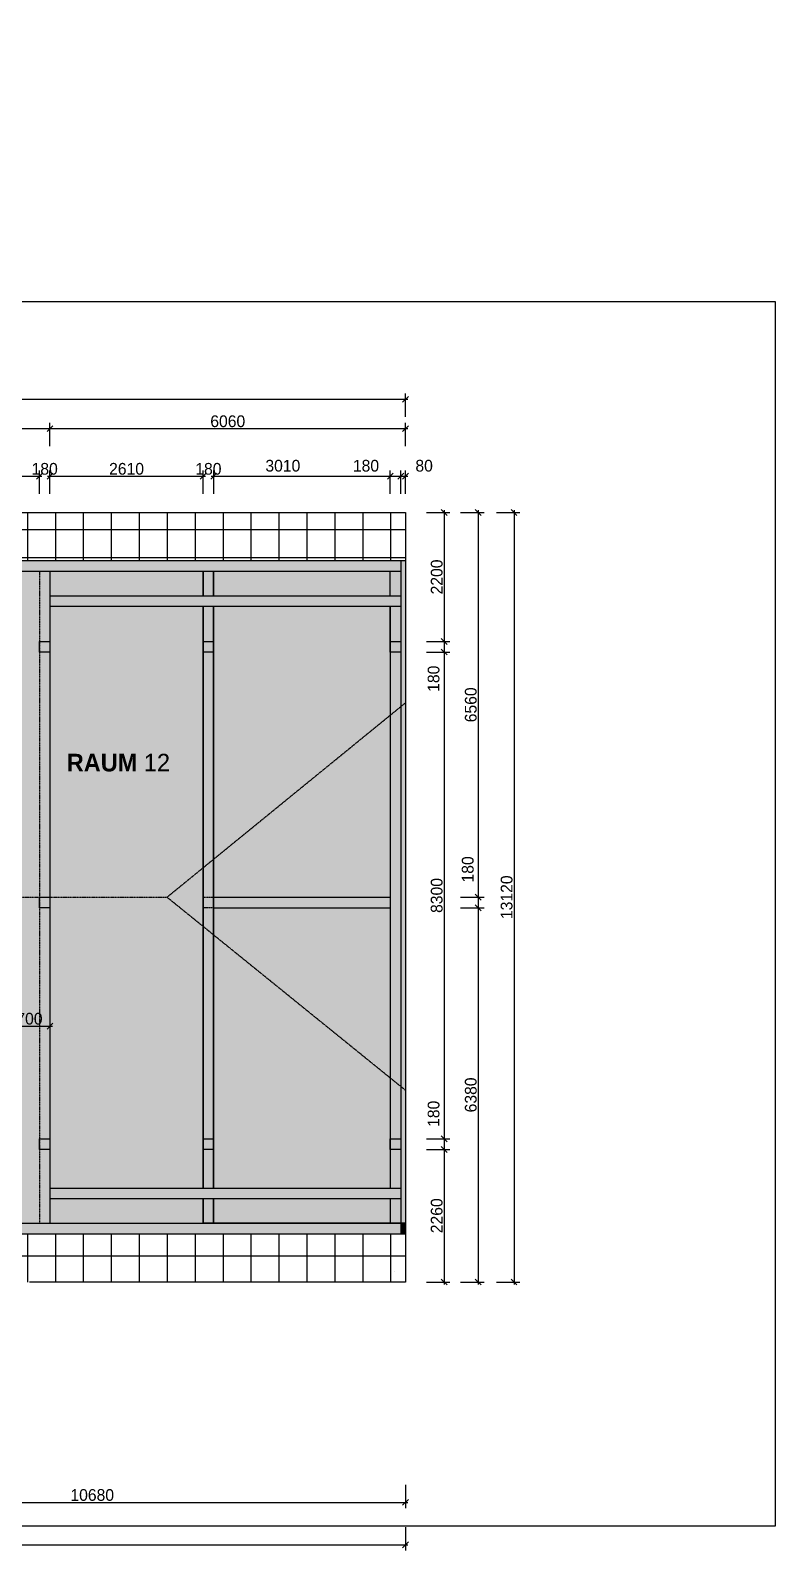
# Model space of a CAD drawing. Header units: metres. Extents: x 2773 to 296211, y -82189 to 61223.
# Drawn here: x 70054 to 82756, y -31693 to -5778 of the extents above; entities that cross this region are included whole.
import ezdxf

# ---------------------------------------------------------------- set-up
doc = ezdxf.new("R2010")
doc.units = ezdxf.units.M
doc.header["$LTSCALE"] = 0.5
doc.header["$PDMODE"] = 3
doc.linetypes.add('DASHED2', pattern=[9.525, 6.35, -3.175])
doc.layers.add('-help', color=4, linetype='Continuous', plot=False)
doc.layers.add('KON_HL', color=4, linetype='Continuous', plot=False)
for name, color, linetype in [('KON_025', 1, 'Continuous'), ('KON_050', 5, 'Continuous'), ('KON_MASS', 1, 'Continuous'), ('KON_SCHRAFF', 1, 'Continuous'), ('KON_STRICHLINIE', 1, 'DASHED2'), ('KON_TEXT', 1, 'Continuous')]:
    doc.layers.add(name, color=color, linetype=linetype)
doc.styles.add('Arial Narrow 3 skalliert', font='ARIALN.TTF', dxfattribs={"height": 3})
doc.styles.add('Century_Gothic', font='GOTHIC.TTF')
doc.dimstyles.new('M - 20 - HTL HALLSTATT$0', dxfattribs={"dimscale": 200, "dimtxt": 1.5, "dimasz": 0.5, "dimexe": 0.5, "dimexo": 0.2, "dimgap": 0.1, "dimtad": 1, "dimdec": 1, "dimdsep": 46, "dimtxsty": 'Century_Gothic', "dimblk": 'OBLIQUE', "dimcen": 0, "dimdle": 0.2, "dimclrd": 256, "dimclre": 256, "dimclrt": 256, "dimadec": 1, "dimazin": 0, "dimtfac": 1, "dimtdec": 1, "dimtix": 1, "dimtofl": 0, "dimtmove": 2, "dimatfit": 3, "dimldrblk": 'DOT', "dimfxl": 1.5, "dimfxlon": 1, "dimlwd": -1, "dimlwe": -1, "dimarcsym": 0})

# ---------------------------------------------------------------- blocks, each defined once
blk = doc.blocks.new('_Oblique')
at = {"color": 0, "linetype": 'ByBlock', "lineweight": -2}
blk.add_line((-0.5, -0.5), (0.5, 0.5), dxfattribs=at)
blk = doc.blocks.new('*D173')
at = {"layer": 'Defpoints', "color": 0, "transparency": 16777216}
for p in [(70208, -13378), (66458, -14997), (70208, -14997)]:
    blk.add_point(p, dxfattribs=at)
at = {"layer": 'KON_MASS', "transparency": 16777216}
for p, q in [((66418, -13378), (70248, -13378)), ((66458, -13678), (66458, -13278)), ((70208, -13678), (70208, -13278))]:
    blk.add_line(p, q, dxfattribs=at)
at = {"layer": 'KON_MASS', "transparency": 16777216, "xscale": 100, "yscale": 100, "zscale": 100, "rotation": 180}
blk.add_blockref('_Oblique', (66458, -13378), dxfattribs=at)
at = {"layer": 'KON_MASS', "transparency": 16777216, "xscale": 100, "yscale": 100, "zscale": 100}
blk.add_blockref('_Oblique', (70208, -13378), dxfattribs=at)
at = {"layer": 'KON_MASS', "transparency": 16777216, "insert": (68333, -13253), "char_height": 200, "attachment_point": 5, "style": 'Century_Gothic'}
blk.add_mtext('3750', dxfattribs=at)
blk = doc.blocks.new('_Dot')
at = {"color": 0, "linetype": 'ByBlock', "lineweight": -2}
blk.add_line((-0.5, 0), (-1, 0), dxfattribs=at)
at = {"color": 0, "linetype": 'ByBlock', "const_width": 0.5}
blk.add_lwpolyline([(-0.25, 0, 1), (0.25, 0, 1)], format="xyb", close=True, dxfattribs=at)
blk = doc.blocks.new('*D174')
at = {"layer": 'Defpoints', "color": 0, "transparency": 16777216}
for p in [(70388, -13378), (70208, -14997), (70388, -14997)]:
    blk.add_point(p, dxfattribs=at)
at = {"layer": 'KON_MASS', "transparency": 16777216}
for p, q in [((70208, -13678), (70208, -13278)), ((70388, -13678), (70388, -13278))]:
    blk.add_line(p, q, dxfattribs=at)
at = {"layer": 'KON_MASS', "transparency": 16777216, "insert": (70298, -13253), "char_height": 200, "attachment_point": 5, "style": 'Century_Gothic'}
blk.add_mtext('180', dxfattribs=at)
blk = doc.blocks.new('*D175')
at = {"layer": 'Defpoints', "color": 0, "transparency": 16777216}
for p in [(72998, -13378), (70388, -14997), (72998, -14997)]:
    blk.add_point(p, dxfattribs=at)
at = {"layer": 'KON_MASS', "transparency": 16777216}
for p, q in [((70348, -13378), (73038, -13378)), ((70388, -13678), (70388, -13278)), ((72998, -13678), (72998, -13278))]:
    blk.add_line(p, q, dxfattribs=at)
at = {"layer": 'KON_MASS', "transparency": 16777216, "xscale": 100, "yscale": 100, "zscale": 100, "rotation": 180}
blk.add_blockref('_Oblique', (70388, -13378), dxfattribs=at)
at = {"layer": 'KON_MASS', "transparency": 16777216, "xscale": 100, "yscale": 100, "zscale": 100}
blk.add_blockref('_Oblique', (72998, -13378), dxfattribs=at)
at = {"layer": 'KON_MASS', "transparency": 16777216, "insert": (71693, -13253), "char_height": 200, "attachment_point": 5, "style": 'Century_Gothic'}
blk.add_mtext('2610', dxfattribs=at)
blk = doc.blocks.new('*D176')
at = {"layer": 'Defpoints', "color": 0, "transparency": 16777216}
for p in [(73178, -13378), (72998, -14997), (73178, -14997)]:
    blk.add_point(p, dxfattribs=at)
at = {"layer": 'KON_MASS', "transparency": 16777216}
for p, q in [((72998, -13678), (72998, -13278)), ((73178, -13678), (73178, -13278))]:
    blk.add_line(p, q, dxfattribs=at)
at = {"layer": 'KON_MASS', "transparency": 16777216, "insert": (73088, -13253), "char_height": 200, "attachment_point": 5, "style": 'Century_Gothic'}
blk.add_mtext('180', dxfattribs=at)
blk = doc.blocks.new('*D177')
at = {"layer": 'Defpoints', "color": 0, "transparency": 16777216}
for p in [(76188, -13378), (73178, -14997), (76188, -14997)]:
    blk.add_point(p, dxfattribs=at)
at = {"layer": 'KON_MASS', "transparency": 16777216}
for p, q in [((73138, -13378), (76228, -13378)), ((73178, -13678), (73178, -13278)), ((76188, -13678), (76188, -13278))]:
    blk.add_line(p, q, dxfattribs=at)
at = {"layer": 'KON_MASS', "transparency": 16777216, "xscale": 100, "yscale": 100, "zscale": 100, "rotation": 180}
blk.add_blockref('_Oblique', (73178, -13378), dxfattribs=at)
at = {"layer": 'KON_MASS', "transparency": 16777216, "xscale": 100, "yscale": 100, "zscale": 100}
blk.add_blockref('_Oblique', (76188, -13378), dxfattribs=at)
at = {"layer": 'KON_MASS', "transparency": 16777216, "insert": (74357, -13200), "char_height": 200, "attachment_point": 5, "style": 'Century_Gothic'}
blk.add_mtext('3010', dxfattribs=at)
blk = doc.blocks.new('*D178')
at = {"layer": 'Defpoints', "color": 0, "transparency": 16777216}
for p in [(76368, -13378), (76188, -14997), (76368, -14817)]:
    blk.add_point(p, dxfattribs=at)
at = {"layer": 'KON_MASS', "transparency": 16777216}
for p, q in [((76148, -13378), (76408, -13378)), ((76188, -13678), (76188, -13278)), ((76368, -13678), (76368, -13278))]:
    blk.add_line(p, q, dxfattribs=at)
at = {"layer": 'KON_MASS', "transparency": 16777216, "xscale": 100, "yscale": 100, "zscale": 100, "rotation": 180}
blk.add_blockref('_Oblique', (76188, -13378), dxfattribs=at)
at = {"layer": 'KON_MASS', "transparency": 16777216, "xscale": 100, "yscale": 100, "zscale": 100}
blk.add_blockref('_Oblique', (76368, -13378), dxfattribs=at)
at = {"layer": 'KON_MASS', "transparency": 16777216, "insert": (75774, -13200), "char_height": 200, "attachment_point": 5, "style": 'Century_Gothic'}
blk.add_mtext('180', dxfattribs=at)
blk = doc.blocks.new('*D179')
at = {"layer": 'Defpoints', "color": 0, "transparency": 16777216}
for p in [(76448, -13378), (76448, -13995), (76368, -14817)]:
    blk.add_point(p, dxfattribs=at)
at = {"layer": 'KON_MASS', "transparency": 16777216}
for p, q in [((76328, -13378), (76488, -13378)), ((76368, -13678), (76368, -13278)), ((76448, -13678), (76448, -13278))]:
    blk.add_line(p, q, dxfattribs=at)
at = {"layer": 'KON_MASS', "transparency": 16777216, "xscale": 100, "yscale": 100, "zscale": 100, "rotation": 180}
blk.add_blockref('_Oblique', (76368, -13378), dxfattribs=at)
at = {"layer": 'KON_MASS', "transparency": 16777216, "xscale": 100, "yscale": 100, "zscale": 100}
blk.add_blockref('_Oblique', (76448, -13378), dxfattribs=at)
at = {"layer": 'KON_MASS', "transparency": 16777216, "insert": (76765, -13200), "char_height": 200, "attachment_point": 5, "style": 'Century_Gothic'}
blk.add_mtext('80', dxfattribs=at)
blk = doc.blocks.new('*D181')
at = {"layer": 'Defpoints', "color": 0, "transparency": 16777216}
for p in [(70388, -12567), (66278, -14997), (70388, -14997)]:
    blk.add_point(p, dxfattribs=at)
at = {"layer": 'KON_MASS', "transparency": 16777216}
for p, q in [((66238, -12567), (70428, -12567)), ((66278, -12867), (66278, -12467)), ((70388, -12867), (70388, -12467))]:
    blk.add_line(p, q, dxfattribs=at)
at = {"layer": 'KON_MASS', "transparency": 16777216, "xscale": 100, "yscale": 100, "zscale": 100, "rotation": 180}
blk.add_blockref('_Oblique', (66278, -12567), dxfattribs=at)
at = {"layer": 'KON_MASS', "transparency": 16777216, "xscale": 100, "yscale": 100, "zscale": 100}
blk.add_blockref('_Oblique', (70388, -12567), dxfattribs=at)
at = {"layer": 'KON_MASS', "transparency": 16777216, "insert": (68333, -12442), "char_height": 200, "attachment_point": 5, "style": 'Century_Gothic'}
blk.add_mtext('4110', dxfattribs=at)
blk = doc.blocks.new('*D182')
at = {"layer": 'Defpoints', "color": 0, "transparency": 16777216}
for p in [(76448, -12567), (76448, -13995), (70388, -14997)]:
    blk.add_point(p, dxfattribs=at)
at = {"layer": 'KON_MASS', "transparency": 16777216}
for p, q in [((70348, -12567), (76488, -12567)), ((70388, -12867), (70388, -12467)), ((76448, -12867), (76448, -12467))]:
    blk.add_line(p, q, dxfattribs=at)
at = {"layer": 'KON_MASS', "transparency": 16777216, "xscale": 100, "yscale": 100, "zscale": 100, "rotation": 180}
blk.add_blockref('_Oblique', (70388, -12567), dxfattribs=at)
at = {"layer": 'KON_MASS', "transparency": 16777216, "xscale": 100, "yscale": 100, "zscale": 100}
blk.add_blockref('_Oblique', (76448, -12567), dxfattribs=at)
at = {"layer": 'KON_MASS', "transparency": 16777216, "insert": (73418, -12442), "char_height": 200, "attachment_point": 5, "style": 'Century_Gothic'}
blk.add_mtext('6060', dxfattribs=at)
blk = doc.blocks.new('*D183')
at = {"layer": 'Defpoints', "color": 0, "transparency": 16777216}
for p in [(76448, -12066), (57998, -14336), (76448, -14336)]:
    blk.add_point(p, dxfattribs=at)
at = {"layer": 'KON_MASS', "transparency": 16777216}
for p, q in [((57958, -12066), (76488, -12066)), ((57998, -12366), (57998, -11966)), ((76448, -12366), (76448, -11966))]:
    blk.add_line(p, q, dxfattribs=at)
at = {"layer": 'KON_MASS', "transparency": 16777216, "xscale": 100, "yscale": 100, "zscale": 100, "rotation": 180}
blk.add_blockref('_Oblique', (57998, -12066), dxfattribs=at)
at = {"layer": 'KON_MASS', "transparency": 16777216, "xscale": 100, "yscale": 100, "zscale": 100}
blk.add_blockref('_Oblique', (76448, -12066), dxfattribs=at)
at = {"layer": 'KON_MASS', "transparency": 16777216, "insert": (67223, -11941), "char_height": 200, "attachment_point": 5, "style": 'Century_Gothic'}
blk.add_mtext('18450', dxfattribs=at)
blk = doc.blocks.new('*D198')
at = {"layer": 'Defpoints', "color": 0, "transparency": 16777216}
for p in [(76448, -13995), (76188, -16195), (77105, -16195)]:
    blk.add_point(p, dxfattribs=at)
at = {"layer": 'KON_MASS', "transparency": 16777216}
for p, q in [((77105, -13955), (77105, -16235)), ((76805, -13995), (77205, -13995)), ((76805, -16195), (77205, -16195))]:
    blk.add_line(p, q, dxfattribs=at)
at = {"layer": 'KON_MASS', "transparency": 16777216, "xscale": 100, "yscale": 100, "zscale": 100}
for p, rotation in [((77105, -13995), 90), ((77105, -16195), 270)]:
    blk.add_blockref('_Oblique', p, dxfattribs=dict(at, rotation=rotation))
at = {"layer": 'KON_MASS', "transparency": 16777216, "insert": (76980, -15095), "char_height": 200, "attachment_point": 5, "rotation": 90, "style": 'Century_Gothic'}
blk.add_mtext('2200', dxfattribs=at)
blk = doc.blocks.new('*D199')
at = {"layer": 'Defpoints', "color": 0, "transparency": 16777216}
for p in [(76188, -16195), (76188, -16375), (77105, -16375)]:
    blk.add_point(p, dxfattribs=at)
at = {"layer": 'KON_MASS', "transparency": 16777216}
for p, q in [((76805, -16195), (77205, -16195)), ((77105, -16155), (77105, -16415)), ((76805, -16375), (77205, -16375))]:
    blk.add_line(p, q, dxfattribs=at)
at = {"layer": 'KON_MASS', "transparency": 16777216, "xscale": 100, "yscale": 100, "zscale": 100}
for p, rotation in [((77105, -16195), 90), ((77105, -16375), 270)]:
    blk.add_blockref('_Oblique', p, dxfattribs=dict(at, rotation=rotation))
at = {"layer": 'KON_MASS', "transparency": 16777216, "insert": (76927, -16830), "char_height": 200, "attachment_point": 5, "rotation": 90, "style": 'Century_Gothic'}
blk.add_mtext('180', dxfattribs=at)
blk = doc.blocks.new('*D200')
at = {"layer": 'Defpoints', "color": 0, "transparency": 16777216}
for p in [(76188, -16375), (76188, -24675), (77105, -24675)]:
    blk.add_point(p, dxfattribs=at)
at = {"layer": 'KON_MASS', "transparency": 16777216}
for p, q in [((76805, -16375), (77205, -16375)), ((77105, -16335), (77105, -24715)), ((76805, -24675), (77205, -24675))]:
    blk.add_line(p, q, dxfattribs=at)
at = {"layer": 'KON_MASS', "transparency": 16777216, "xscale": 100, "yscale": 100, "zscale": 100}
for p, rotation in [((77105, -16375), 90), ((77105, -24675), 270)]:
    blk.add_blockref('_Oblique', p, dxfattribs=dict(at, rotation=rotation))
at = {"layer": 'KON_MASS', "transparency": 16777216, "insert": (76980, -20525), "char_height": 200, "attachment_point": 5, "rotation": 90, "style": 'Century_Gothic'}
blk.add_mtext('8300', dxfattribs=at)
blk = doc.blocks.new('*D201')
at = {"layer": 'Defpoints', "color": 0, "transparency": 16777216}
for p in [(76188, -24675), (76188, -24855), (77105, -24855)]:
    blk.add_point(p, dxfattribs=at)
at = {"layer": 'KON_MASS', "transparency": 16777216}
for p, q in [((76805, -24675), (77205, -24675)), ((76805, -24855), (77205, -24855)), ((77105, -24635), (77105, -24895))]:
    blk.add_line(p, q, dxfattribs=at)
at = {"layer": 'KON_MASS', "transparency": 16777216, "xscale": 100, "yscale": 100, "zscale": 100}
for p, rotation in [((77105, -24675), 90), ((77105, -24855), 270)]:
    blk.add_blockref('_Oblique', p, dxfattribs=dict(at, rotation=rotation))
at = {"layer": 'KON_MASS', "transparency": 16777216, "insert": (76927, -24247), "char_height": 200, "attachment_point": 5, "rotation": 90, "style": 'Century_Gothic'}
blk.add_mtext('180', dxfattribs=at)
blk = doc.blocks.new('*D202')
at = {"layer": 'Defpoints', "color": 0, "transparency": 16777216}
for p in [(76188, -24855), (76448, -27115), (77105, -27115)]:
    blk.add_point(p, dxfattribs=at)
at = {"layer": 'KON_MASS', "transparency": 16777216}
for p, q in [((76805, -24855), (77205, -24855)), ((77105, -24815), (77105, -27155)), ((76805, -27115), (77205, -27115))]:
    blk.add_line(p, q, dxfattribs=at)
at = {"layer": 'KON_MASS', "transparency": 16777216, "xscale": 100, "yscale": 100, "zscale": 100}
for p, rotation in [((77105, -24855), 90), ((77105, -27115), 270)]:
    blk.add_blockref('_Oblique', p, dxfattribs=dict(at, rotation=rotation))
at = {"layer": 'KON_MASS', "transparency": 16777216, "insert": (76980, -25985), "char_height": 200, "attachment_point": 5, "rotation": 90, "style": 'Century_Gothic'}
blk.add_mtext('2260', dxfattribs=at)
blk = doc.blocks.new('*D203')
at = {"layer": 'Defpoints', "color": 0, "transparency": 16777216}
for p in [(76448, -13995), (73178, -20555), (77686, -20555)]:
    blk.add_point(p, dxfattribs=at)
at = {"layer": 'KON_MASS', "transparency": 16777216}
for p, q in [((77686, -13955), (77686, -20595)), ((77386, -13995), (77786, -13995)), ((77386, -20555), (77786, -20555))]:
    blk.add_line(p, q, dxfattribs=at)
at = {"layer": 'KON_MASS', "transparency": 16777216, "xscale": 100, "yscale": 100, "zscale": 100}
for p, rotation in [((77686, -13995), 90), ((77686, -20555), 270)]:
    blk.add_blockref('_Oblique', p, dxfattribs=dict(at, rotation=rotation))
at = {"layer": 'KON_MASS', "transparency": 16777216, "insert": (77561, -17275), "char_height": 200, "attachment_point": 5, "rotation": 90, "style": 'Century_Gothic'}
blk.add_mtext('6560', dxfattribs=at)
blk = doc.blocks.new('*D204')
at = {"layer": 'Defpoints', "color": 0, "transparency": 16777216}
for p in [(73178, -20555), (73178, -20735), (77686, -20735)]:
    blk.add_point(p, dxfattribs=at)
at = {"layer": 'KON_MASS', "transparency": 16777216}
for p, q in [((77386, -20555), (77786, -20555)), ((77686, -20515), (77686, -20775)), ((77386, -20735), (77786, -20735))]:
    blk.add_line(p, q, dxfattribs=at)
at = {"layer": 'KON_MASS', "transparency": 16777216, "xscale": 100, "yscale": 100, "zscale": 100}
for p, rotation in [((77686, -20555), 90), ((77686, -20735), 270)]:
    blk.add_blockref('_Oblique', p, dxfattribs=dict(at, rotation=rotation))
at = {"layer": 'KON_MASS', "transparency": 16777216, "insert": (77509, -20080), "char_height": 200, "attachment_point": 5, "rotation": 90, "style": 'Century_Gothic'}
blk.add_mtext('180', dxfattribs=at)
blk = doc.blocks.new('*D205')
at = {"layer": 'Defpoints', "color": 0, "transparency": 16777216}
for p in [(73178, -20735), (76448, -27115), (77686, -27115)]:
    blk.add_point(p, dxfattribs=at)
at = {"layer": 'KON_MASS', "transparency": 16777216}
for p, q in [((77686, -20695), (77686, -27155)), ((77386, -20735), (77786, -20735)), ((77386, -27115), (77786, -27115))]:
    blk.add_line(p, q, dxfattribs=at)
at = {"layer": 'KON_MASS', "transparency": 16777216, "xscale": 100, "yscale": 100, "zscale": 100}
for p, rotation in [((77686, -20735), 90), ((77686, -27115), 270)]:
    blk.add_blockref('_Oblique', p, dxfattribs=dict(at, rotation=rotation))
at = {"layer": 'KON_MASS', "transparency": 16777216, "insert": (77561, -23925), "char_height": 200, "attachment_point": 5, "rotation": 90, "style": 'Century_Gothic'}
blk.add_mtext('6380', dxfattribs=at)
blk = doc.blocks.new('*D206')
at = {"layer": 'Defpoints', "color": 0, "transparency": 16777216}
for p in [(76448, -13995), (76448, -27115), (78297, -27115)]:
    blk.add_point(p, dxfattribs=at)
at = {"layer": 'KON_MASS', "transparency": 16777216}
for p, q in [((78297, -13955), (78297, -27155)), ((77997, -13995), (78397, -13995)), ((77997, -27115), (78397, -27115))]:
    blk.add_line(p, q, dxfattribs=at)
at = {"layer": 'KON_MASS', "transparency": 16777216, "xscale": 100, "yscale": 100, "zscale": 100}
for p, rotation in [((78297, -13995), 90), ((78297, -27115), 270)]:
    blk.add_blockref('_Oblique', p, dxfattribs=dict(at, rotation=rotation))
at = {"layer": 'KON_MASS', "transparency": 16777216, "insert": (78172, -20555), "char_height": 200, "attachment_point": 5, "rotation": 90, "style": 'Century_Gothic'}
blk.add_mtext('13120', dxfattribs=at)
blk = doc.blocks.new('*D215')
at = {"layer": 'Defpoints', "color": 0, "transparency": 16777216}
for p in [(70388, -22001), (69688, -22344), (70388, -22752)]:
    blk.add_point(p, dxfattribs=at)
at = {"layer": 'KON_MASS', "transparency": 16777216}
for p, q in [((69688, -22452), (69688, -22852)), ((70388, -22452), (70388, -22852)), ((69648, -22752), (70428, -22752))]:
    blk.add_line(p, q, dxfattribs=at)
at = {"layer": 'KON_MASS', "transparency": 16777216, "xscale": 100, "yscale": 100, "zscale": 100, "rotation": 180}
blk.add_blockref('_Oblique', (69688, -22752), dxfattribs=at)
at = {"layer": 'KON_MASS', "transparency": 16777216, "xscale": 100, "yscale": 100, "zscale": 100}
blk.add_blockref('_Oblique', (70388, -22752), dxfattribs=at)
at = {"layer": 'KON_MASS', "transparency": 16777216, "insert": (70038, -22627), "char_height": 200, "attachment_point": 5, "style": 'Century_Gothic'}
blk.add_mtext('700', dxfattribs=at)
blk = doc.blocks.new('*D222')
at = {"layer": 'Defpoints', "color": 0, "transparency": 16777216}
for p in [(76448, -27115), (65768, -30225), (76448, -30871)]:
    blk.add_point(p, dxfattribs=at)
at = {"layer": 'KON_MASS', "transparency": 16777216}
for p, q in [((65768, -30571), (65768, -30971)), ((76448, -30571), (76448, -30971)), ((65728, -30871), (76488, -30871))]:
    blk.add_line(p, q, dxfattribs=at)
at = {"layer": 'KON_MASS', "transparency": 16777216, "xscale": 100, "yscale": 100, "zscale": 100, "rotation": 180}
blk.add_blockref('_Oblique', (65768, -30871), dxfattribs=at)
at = {"layer": 'KON_MASS', "transparency": 16777216, "xscale": 100, "yscale": 100, "zscale": 100}
blk.add_blockref('_Oblique', (76448, -30871), dxfattribs=at)
at = {"layer": 'KON_MASS', "transparency": 16777216, "insert": (71108, -30746), "char_height": 200, "attachment_point": 5, "style": 'Century_Gothic'}
blk.add_mtext('10680', dxfattribs=at)
blk = doc.blocks.new('*D223')
at = {"layer": 'Defpoints', "color": 0, "transparency": 16777216}
for p in [(76448, -27115), (57998, -30225), (76448, -31593)]:
    blk.add_point(p, dxfattribs=at)
at = {"layer": 'KON_MASS', "transparency": 16777216}
for p, q in [((57998, -31293), (57998, -31693)), ((76448, -31293), (76448, -31693)), ((57958, -31593), (76488, -31593))]:
    blk.add_line(p, q, dxfattribs=at)
at = {"layer": 'KON_MASS', "transparency": 16777216, "xscale": 100, "yscale": 100, "zscale": 100, "rotation": 180}
blk.add_blockref('_Oblique', (57998, -31593), dxfattribs=at)
at = {"layer": 'KON_MASS', "transparency": 16777216, "xscale": 100, "yscale": 100, "zscale": 100}
blk.add_blockref('_Oblique', (76448, -31593), dxfattribs=at)
at = {"layer": 'KON_MASS', "transparency": 16777216, "insert": (67223, -31468), "char_height": 200, "attachment_point": 5, "style": 'Century_Gothic'}
blk.add_mtext('18450', dxfattribs=at)

msp = doc.modelspace()

# ---------------------------------------------------------------- hatches: boundary and pattern name
at = {"layer": 'KON_025', "transparency": 33554656}
h = msp.add_hatch(dxfattribs=at)
h.set_pattern_fill('NET', color=256, scale=150)
h.paths.add_polyline_path([(57997.78, -13994.55), (57997.78, -14816.92), (76447.78, -14816.92), (76447.78, -13994.55)])
h.paths.add_polyline_path([(57997.78, -26292.1), (57997.78, -27114.55), (66627.78, -27114.55), (70037.78, -27114.55), (76447.78, -27114.55), (76447.78, -26292.1)])
at = {"layer": 'KON_MASS', "true_color": 0xc5b7aa, "transparency": 33554480}
h = msp.add_hatch(color=9, dxfattribs=at)
h.dxf.hatch_style = 1
h.paths.add_polyline_path([(76187.78, -14996.96), (58257.78, -14996.92), (58257.78, -26112.1), (76187.78, -26112.14)])
at = {"layer": 'KON_SCHRAFF', "true_color": 0xb5a392, "transparency": 33554546}
h = msp.add_hatch(dxfattribs=at)
h.set_pattern_fill('ANGLE', color=253, scale=1000)
h.set_pattern_definition([(0, (-2689485, -1806978.5), (0, 6985), [5080, -1905]), (90, (-2689485, -1806978.5), (-6985, 4e-13), [5080, -1905])])
h.paths.add_polyline_path([(66949.21, -5777.98), (63199.21, -5777.98), (63199.21, -5957.98), (66949.21, -5957.98)])
h.paths.add_polyline_path([(63019.21, -5777.98), (54919.21, -5777.98), (54919.21, -5957.98), (63019.21, -5957.98)])
h.paths.add_polyline_path([(63199.21, -5777.98), (63019.21, -5777.98), (63019.21, -5957.98), (63199.21, -5957.98)])
h.paths.add_polyline_path([(73009.21, -5777.98), (67129.21, -5777.98), (67129.21, -5957.98), (73009.21, -5957.98)])
h.paths.add_polyline_path([(67129.21, -5777.98), (66949.21, -5777.98), (66949.21, -5957.98), (67129.21, -5957.98)])
h.paths.add_polyline_path([(67129.21, -5957.98), (66949.21, -5957.98), (66949.21, -7097.98), (67129.21, -7097.98)])
h.paths.add_polyline_path([(63199.21, -5957.98), (63019.21, -5957.98), (63019.21, -6977.98), (63199.21, -6977.98)])
h.paths.add_polyline_path([(63199.21, -6977.98), (63019.21, -6977.98), (63019.21, -9937.98), (63199.21, -9937.98)])
h.paths.add_polyline_path([(63199.21, -9937.98), (63019.21, -9937.98), (63019.21, -10857.98), (63199.21, -10857.98)])
h.paths.add_polyline_path([(63199.21, -11037.98), (63019.21, -11037.98), (63019.21, -11777.98), (63199.21, -11777.98)])
h.paths.add_polyline_path([(63199.21, -10857.98), (63019.21, -10857.98), (63019.21, -11037.98), (63199.21, -11037.98)])
at = {"layer": 'KON_SCHRAFF', "true_color": 0xb5a392, "transparency": 33554613}
h = msp.add_hatch(color=253, dxfattribs=at)
h.dxf.hatch_style = 1
h.paths.add_polyline_path([(76367.78, -14816.92), (58077.78, -14816.92), (58077.78, -14996.92), (76367.78, -14996.92)])
h.paths.add_polyline_path([(58077.78, -14816.92), (57997.78, -14816.92), (57997.78, -26112.1), (58077.78, -26112.1)])
h.paths.add_polyline_path([(76447.78, -14816.92), (76367.78, -14816.92), (76367.78, -26112.1), (76447.78, -26112.1)])
h.paths.add_polyline_path([(76367.78, -26112.1), (73177.78, -26112.1), (72997.78, -26112.1), (58077.78, -26112.1), (58077.78, -26292.1), (76367.78, -26292.1)])
at = {"layer": 'KON_SCHRAFF', "true_color": 0xb5a392, "transparency": 33554480}
h = msp.add_hatch(color=253, dxfattribs=at)
h.dxf.hatch_style = 1
h.paths.add_polyline_path([(76367.78, -15415.73), (70387.78, -15415.73), (70387.78, -15595.73), (76367.78, -15595.73)])
h.paths.add_polyline_path([(73177.78, -14996.92), (72997.78, -14996.92), (72997.78, -15415.73), (73177.78, -15415.73)])
h.paths.add_polyline_path([(73177.78, -15595.73), (72997.78, -15595.73), (72997.78, -16194.55), (73177.78, -16194.55)])
h.paths.add_polyline_path([(73177.78, -16374.55), (72997.78, -16374.55), (72997.78, -20734.55), (73177.78, -20734.55)])
h.paths.add_polyline_path([(73177.78, -20734.55), (72997.78, -20734.55), (72997.78, -24674.55), (73177.78, -24674.55)])
h.paths.add_polyline_path([(73177.78, -24854.55), (72997.78, -24854.55), (72997.78, -25513.36), (73177.78, -25513.36)])
h.paths.add_polyline_path([(73177.78, -25693.36), (72997.78, -25693.36), (72997.78, -26112.1), (73177.78, -26112.1)])
h.paths.add_polyline_path([(76367.78, -25513.36), (70387.78, -25513.36), (70387.78, -25693.36), (76367.78, -25693.36)])
h.paths.add_polyline_path([(76367.78, -24854.55), (76187.78, -24854.55), (76187.78, -25513.36), (76367.78, -25513.36)])
h.paths.add_polyline_path([(76367.78, -14996.92), (76187.78, -14996.92), (76187.78, -15415.73), (76367.78, -15415.73)])
h.paths.add_polyline_path([(76367.78, -15595.73), (76187.78, -15595.73), (76187.78, -16194.55), (76367.78, -16194.55)])
h.paths.add_polyline_path([(76367.78, -16374.55), (76187.78, -16374.55), (76187.78, -24674.55), (76367.78, -24674.55)])
h.paths.add_polyline_path([(76367.78, -25693.36), (76187.78, -25693.36), (76187.78, -26112.1), (76367.78, -26112.1)])
h.paths.add_polyline_path([(66277.78, -15529.32), (58077.78, -15529.32), (58077.78, -15709.32), (66277.78, -15709.32)])
h.paths.add_polyline_path([(62327.78, -14996.92), (62147.78, -14996.92), (62147.78, -15529.32), (62327.78, -15529.32)])
h.paths.add_polyline_path([(62327.78, -15709.32), (62147.78, -15709.32), (62147.78, -16194.55), (62327.78, -16194.55)])
h.paths.add_polyline_path([(62327.78, -16374.55), (62147.78, -16374.55), (62147.78, -20734.55), (62327.78, -20734.55)])
h.paths.add_polyline_path([(62327.78, -20734.55), (62147.78, -20734.55), (62147.78, -24674.55), (62327.78, -24674.55)])
h.paths.add_polyline_path([(62327.78, -24854.55), (62147.78, -24854.55), (62147.78, -25626.95), (62327.78, -25626.95)])
h.paths.add_polyline_path([(62327.78, -25806.95), (62147.78, -25806.95), (62147.78, -26112.1), (62327.78, -26112.1)])
h.paths.add_polyline_path([(66277.78, -25626.95), (58077.78, -25626.95), (58077.78, -25806.95), (66277.78, -25806.95)])
h.paths.add_polyline_path([(58257.78, -16374.55), (58077.78, -16374.55), (58077.78, -24674.55), (58257.78, -24674.55)])
h.paths.add_polyline_path([(58257.78, -15709.32), (58077.78, -15709.32), (58077.78, -16194.55), (58257.78, -16194.55)])
h.paths.add_polyline_path([(58257.78, -14996.92), (58077.78, -14996.92), (58077.78, -15529.32), (58257.78, -15529.32)])
h.paths.add_polyline_path([(58257.78, -24854.55), (58077.78, -24854.55), (58077.78, -25626.95), (58257.78, -25626.95)])
h.paths.add_polyline_path([(58257.78, -25806.95), (58077.78, -25806.95), (58077.78, -26112.1), (58257.78, -26112.1)])
at = {"layer": 'KON_SCHRAFF', "true_color": 0xb5a392, "transparency": 33554613}
h = msp.add_hatch(color=253, dxfattribs=at)
h.dxf.hatch_style = 1
h.paths.add_polyline_path([(62327.78, -16194.55), (62147.78, -16194.55), (62147.78, -16374.55), (62327.78, -16374.55)])
h.paths.add_polyline_path([(66457.78, -16194.55), (66277.78, -16194.55), (66277.78, -16374.55), (66457.78, -16374.55)])
h.paths.add_polyline_path([(58257.78, -16194.55), (58077.78, -16194.55), (58077.78, -16374.55), (58257.78, -16374.55)])
h.paths.add_polyline_path([(58257.78, -24674.55), (58077.78, -24674.55), (58077.78, -24854.55), (58257.78, -24854.55)])
h.paths.add_polyline_path([(62327.78, -24674.55), (62147.78, -24674.55), (62147.78, -24854.55), (62327.78, -24854.55)])
h.paths.add_polyline_path([(66457.78, -24674.55), (66277.78, -24674.55), (66277.78, -24854.55), (66457.78, -24854.55)])
h.paths.add_polyline_path([(66457.78, -20554.51), (66277.78, -20554.51), (66277.78, -20734.51), (66457.78, -20734.51)])
h.paths.add_polyline_path([(70387.78, -20554.51), (70207.78, -20554.51), (70207.78, -20734.51), (70387.78, -20734.51)])
h.paths.add_polyline_path([(70387.78, -24674.55), (70207.78, -24674.55), (70207.78, -24854.55), (70387.78, -24854.55)])
h.paths.add_polyline_path([(70387.78, -16194.55), (70207.78, -16194.55), (70207.78, -16374.55), (70387.78, -16374.55)])
h.paths.add_polyline_path([(73177.78, -16194.55), (72997.78, -16194.55), (72997.78, -16374.55), (73177.78, -16374.55)])
h.paths.add_polyline_path([(76367.78, -16194.55), (76187.78, -16194.55), (76187.78, -16374.55), (76367.78, -16374.55)])
h.paths.add_polyline_path([(76367.78, -24674.55), (76187.78, -24674.55), (76187.78, -24854.55), (76367.78, -24854.55)])
h.paths.add_polyline_path([(73177.78, -24674.55), (72997.78, -24674.55), (72997.78, -24854.55), (73177.78, -24854.55)])
at = {"layer": 'KON_SCHRAFF', "true_color": 0xb5a392, "transparency": 33554480}
h = msp.add_hatch(color=253, dxfattribs=at)
h.dxf.hatch_style = 1
h.paths.add_polyline_path([(76187.78, -20554.55), (73177.78, -20554.55), (73177.78, -20734.55), (76187.78, -20734.55)])
at = {"layer": 'KON_SCHRAFF', "true_color": 0xb5a392, "transparency": 33554613}
h = msp.add_hatch(color=253, dxfattribs=at)
h.dxf.hatch_style = 1
h.paths.add_polyline_path([(76447.78, -26112.1), (76367.78, -26112.1), (76367.78, -26292.1), (76447.78, -26292.1)])

# ---------------------------------------------------------------- linework, layer by layer
at = {"layer": '-help'}
msp.add_lwpolyline([(82755.65, -10406.62), (54853.99, -10406.62), (54853.99, -31270.04), (82755.65, -31270.04)], close=True, dxfattribs=at)
at = {"layer": 'KON_050'}
for points in [[(57997.78, -27114.55), (57997.78, -13994.55), (76447.78, -13994.55), (76447.78, -27114.55), (70037.78, -27114.55)], [(57997.78, -14816.92), (76447.78, -14816.92)], [(58077.78, -14816.92), (58077.78, -14996.92), (76367.78, -14996.92)], [(70387.78, -14996.92), (70387.78, -26112.1)], [(72997.78, -14996.92), (72997.78, -15415.73)], [(73177.78, -14996.92), (73177.78, -15415.73)], [(76187.78, -15415.73), (76187.78, -14996.92)], [(76367.78, -14816.92), (76367.78, -26292.1)], [(70387.78, -15415.73), (76367.78, -15415.73)], [(70387.78, -15595.73), (76367.78, -15595.73)], [(72997.78, -15595.73), (72997.78, -25513.36)], [(73177.78, -15595.73), (73177.78, -25513.36)], [(76187.78, -16194.55), (76187.78, -15595.73), (76187.78, -25513.36)], [(73177.78, -20554.55), (76187.78, -20554.55)], [(73177.78, -20734.55), (76187.78, -20734.55)], [(70387.78, -25513.36), (76367.78, -25513.36)], [(70387.78, -25693.36), (76367.78, -25693.36)], [(72997.78, -25693.36), (72997.78, -26112.1)], [(73177.78, -25693.36), (73177.78, -26112.1)], [(76187.78, -25693.36), (76187.78, -26112.1)], [(58077.78, -26292.1), (58077.78, -26112.1), (76367.78, -26112.1)], [(57997.78, -26292.1), (76447.78, -26292.1)]]:
    msp.add_lwpolyline(points, dxfattribs=at)
for points in [[(70207.78, -16194.55), (70387.78, -16194.55), (70387.78, -16374.55), (70207.78, -16374.55)], [(72997.78, -16194.55), (73177.78, -16194.55), (73177.78, -16374.55), (72997.78, -16374.55)], [(76187.78, -16194.55), (76367.78, -16194.55), (76367.78, -16374.55), (76187.78, -16374.55)], [(70207.78, -20554.51), (70387.78, -20554.51), (70387.78, -20734.51), (70207.78, -20734.51)], [(70207.78, -24674.55), (70387.78, -24674.55), (70387.78, -24854.55), (70207.78, -24854.55)], [(72997.78, -24674.55), (73177.78, -24674.55), (73177.78, -24854.55), (72997.78, -24854.55)], [(76187.78, -24674.55), (76367.78, -24674.55), (76367.78, -24854.55), (76187.78, -24854.55)], [(76267.78, -26934.55), (76267.78, -26934.55)]]:
    msp.add_lwpolyline(points, close=True, dxfattribs=at)
at = {"layer": 'KON_HL'}
for points in [[(72997.78, -15415.73), (72997.78, -14996.92)], [(73177.78, -15415.73), (73177.78, -14996.92)], [(72997.78, -25513.36), (72997.78, -15595.73)], [(73177.78, -25513.36), (73177.78, -15595.73)], [(76267.78, -26112.1), (72997.78, -26112.1), (72997.78, -25693.36)], [(76447.78, -26112.1), (73177.78, -26112.1), (73177.78, -25693.36)]]:
    msp.add_lwpolyline(points, dxfattribs=at)
at = {"layer": 'KON_STRICHLINIE'}
for points in [[(70207.78, -14996.92), (70207.78, -26112.1)], [(76447.78, -23847), (72382.08, -20554.55), (76447.78, -17239.71)], [(62132.08, -20554.55), (72382.08, -20554.55)]]:
    msp.add_lwpolyline(points, dxfattribs=at)
msp.add_lwpolyline([(72997.78, -20554.55), (73177.78, -20554.55), (73177.78, -20734.55), (72997.78, -20734.55)], close=True, dxfattribs=at)

# ---------------------------------------------------------------- texts
at = {"layer": 'KON_TEXT', "insert": (70673.58, -18109.86), "char_height": 300, "width": 3182.4376, "attachment_point": 1, "style": 'Arial Narrow 3 skalliert'}
msp.add_mtext('{\\fCentury Gothic|b1|i0|c0|p34;RAUM\\fCentury Gothic|b0|i0|c0|p34; 12}', dxfattribs=at)

# ---------------------------------------------------------------- dimensions: what is measured, and where the dimension line sits
at = {"layer": 'KON_MASS'}
for base, p1, p2, picture, middle in [((76447.78, -12066.42), (57997.78, -14335.91), (76447.78, -14335.91), '*D183', (67222.78, -11941.39)), ((70387.78, -12566.93), (66277.78, -14996.92), (70387.78, -14996.92), '*D181', (68332.78, -12441.9)), ((76447.78, -12566.93), (70387.78, -14996.92), (76447.78, -13994.55), '*D182', (73417.78, -12441.9)), ((70207.78, -13377.85), (66457.78, -14996.92), (70207.78, -14996.92), '*D173', (68332.78, -13252.82)), ((70387.78, -13377.85), (70207.78, -14996.92), (70387.78, -14996.92), '*D174', (70297.78, -13252.82)), ((72997.78, -13377.85), (70387.78, -14996.92), (72997.78, -14996.92), '*D175', (71692.78, -13252.82)), ((73177.78, -13377.85), (72997.78, -14996.92), (73177.78, -14996.92), '*D176', (73087.78, -13252.82)), ((70387.78, -22752.26), (69687.78, -22343.8), (70387.78, -22001.11), '*D215', (70037.78, -22627.23))]:
    dim = msp.add_linear_dim(base=base, p1=p1, p2=p2, dimstyle='M - 20 - HTL HALLSTATT$0', override={"dimtxt": 1}, dxfattribs=at)
    dim.commit()
    dim.dimension.update_dxf_attribs({"geometry": picture, "text_midpoint": middle})
for base, p1, p2, picture, middle in [((76187.78, -13377.85), (73177.78, -14996.92), (76187.78, -14996.92), '*D177', (74356.54, -13200.31)), ((76367.78, -13377.85), (76187.78, -14996.92), (76367.78, -14816.92), '*D178', (75773.91, -13200.31)), ((76447.78, -13377.85), (76367.78, -14816.92), (76447.78, -13994.55), '*D179', (76764.82, -13200.31))]:
    dim = msp.add_linear_dim(base=base, p1=p1, p2=p2, dimstyle='M - 20 - HTL HALLSTATT$0', override={"dimtxt": 1}, dxfattribs=at)
    dim.commit()
    dim.dimension.update_dxf_attribs({"geometry": picture, "text_midpoint": middle, "dimtype": 160})
for base, p1, p2, picture, middle in [((77686.37, -20554.55), (76447.78, -13994.55), (73177.78, -20554.55), '*D203', (77561.34, -17274.55)), ((77104.79, -16194.55), (76447.78, -13994.55), (76187.78, -16194.55), '*D198', (76979.76, -15094.55)), ((78296.78, -27114.55), (76447.78, -13994.55), (76447.78, -27114.55), '*D206', (78171.75, -20554.55)), ((77104.79, -24674.55), (76187.78, -16374.55), (76187.78, -24674.55), '*D200', (76979.76, -20524.55)), ((77686.37, -27114.55), (73177.78, -20734.55), (76447.78, -27114.55), '*D205', (77561.34, -23924.55)), ((77104.79, -27114.55), (76187.78, -24854.55), (76447.78, -27114.55), '*D202', (76979.76, -25984.55))]:
    dim = msp.add_linear_dim(base=base, p1=p1, p2=p2, angle=90, dimstyle='M - 20 - HTL HALLSTATT$0', override={"dimtxt": 1}, dxfattribs=at)
    dim.commit()
    dim.dimension.update_dxf_attribs({"geometry": picture, "text_midpoint": middle})
for base, p1, p2, picture, middle in [((77104.79, -16374.55), (76187.78, -16194.55), (76187.78, -16374.55), '*D199', (76927.24, -16829.85)), ((77686.37, -20734.55), (73177.78, -20554.55), (73177.78, -20734.55), '*D204', (77508.83, -20079.94)), ((77104.79, -24854.55), (76187.78, -24674.55), (76187.78, -24854.55), '*D201', (76927.24, -24247.23))]:
    dim = msp.add_linear_dim(base=base, p1=p1, p2=p2, angle=90, dimstyle='M - 20 - HTL HALLSTATT$0', override={"dimtxt": 1}, dxfattribs=at)
    dim.commit()
    dim.dimension.update_dxf_attribs({"geometry": picture, "text_midpoint": middle, "dimtype": 160})
at = {"layer": 'KON_MASS', "color": 217, "true_color": 0x93278f}
for base, p1, picture, middle in [((76447.78, -31592.74), (57997.78, -30224.55), '*D223', (67222.78, -31467.71)), ((76447.78, -30871.03), (65767.78, -30224.55), '*D222', (71107.78, -30746))]:
    dim = msp.add_linear_dim(base=base, p1=p1, p2=(76447.78, -27114.55), dimstyle='M - 20 - HTL HALLSTATT$0', override={"dimtxt": 1}, dxfattribs=at)
    dim.commit()
    dim.dimension.update_dxf_attribs({"geometry": picture, "text_midpoint": middle})

doc.saveas('drawing.dxf')
